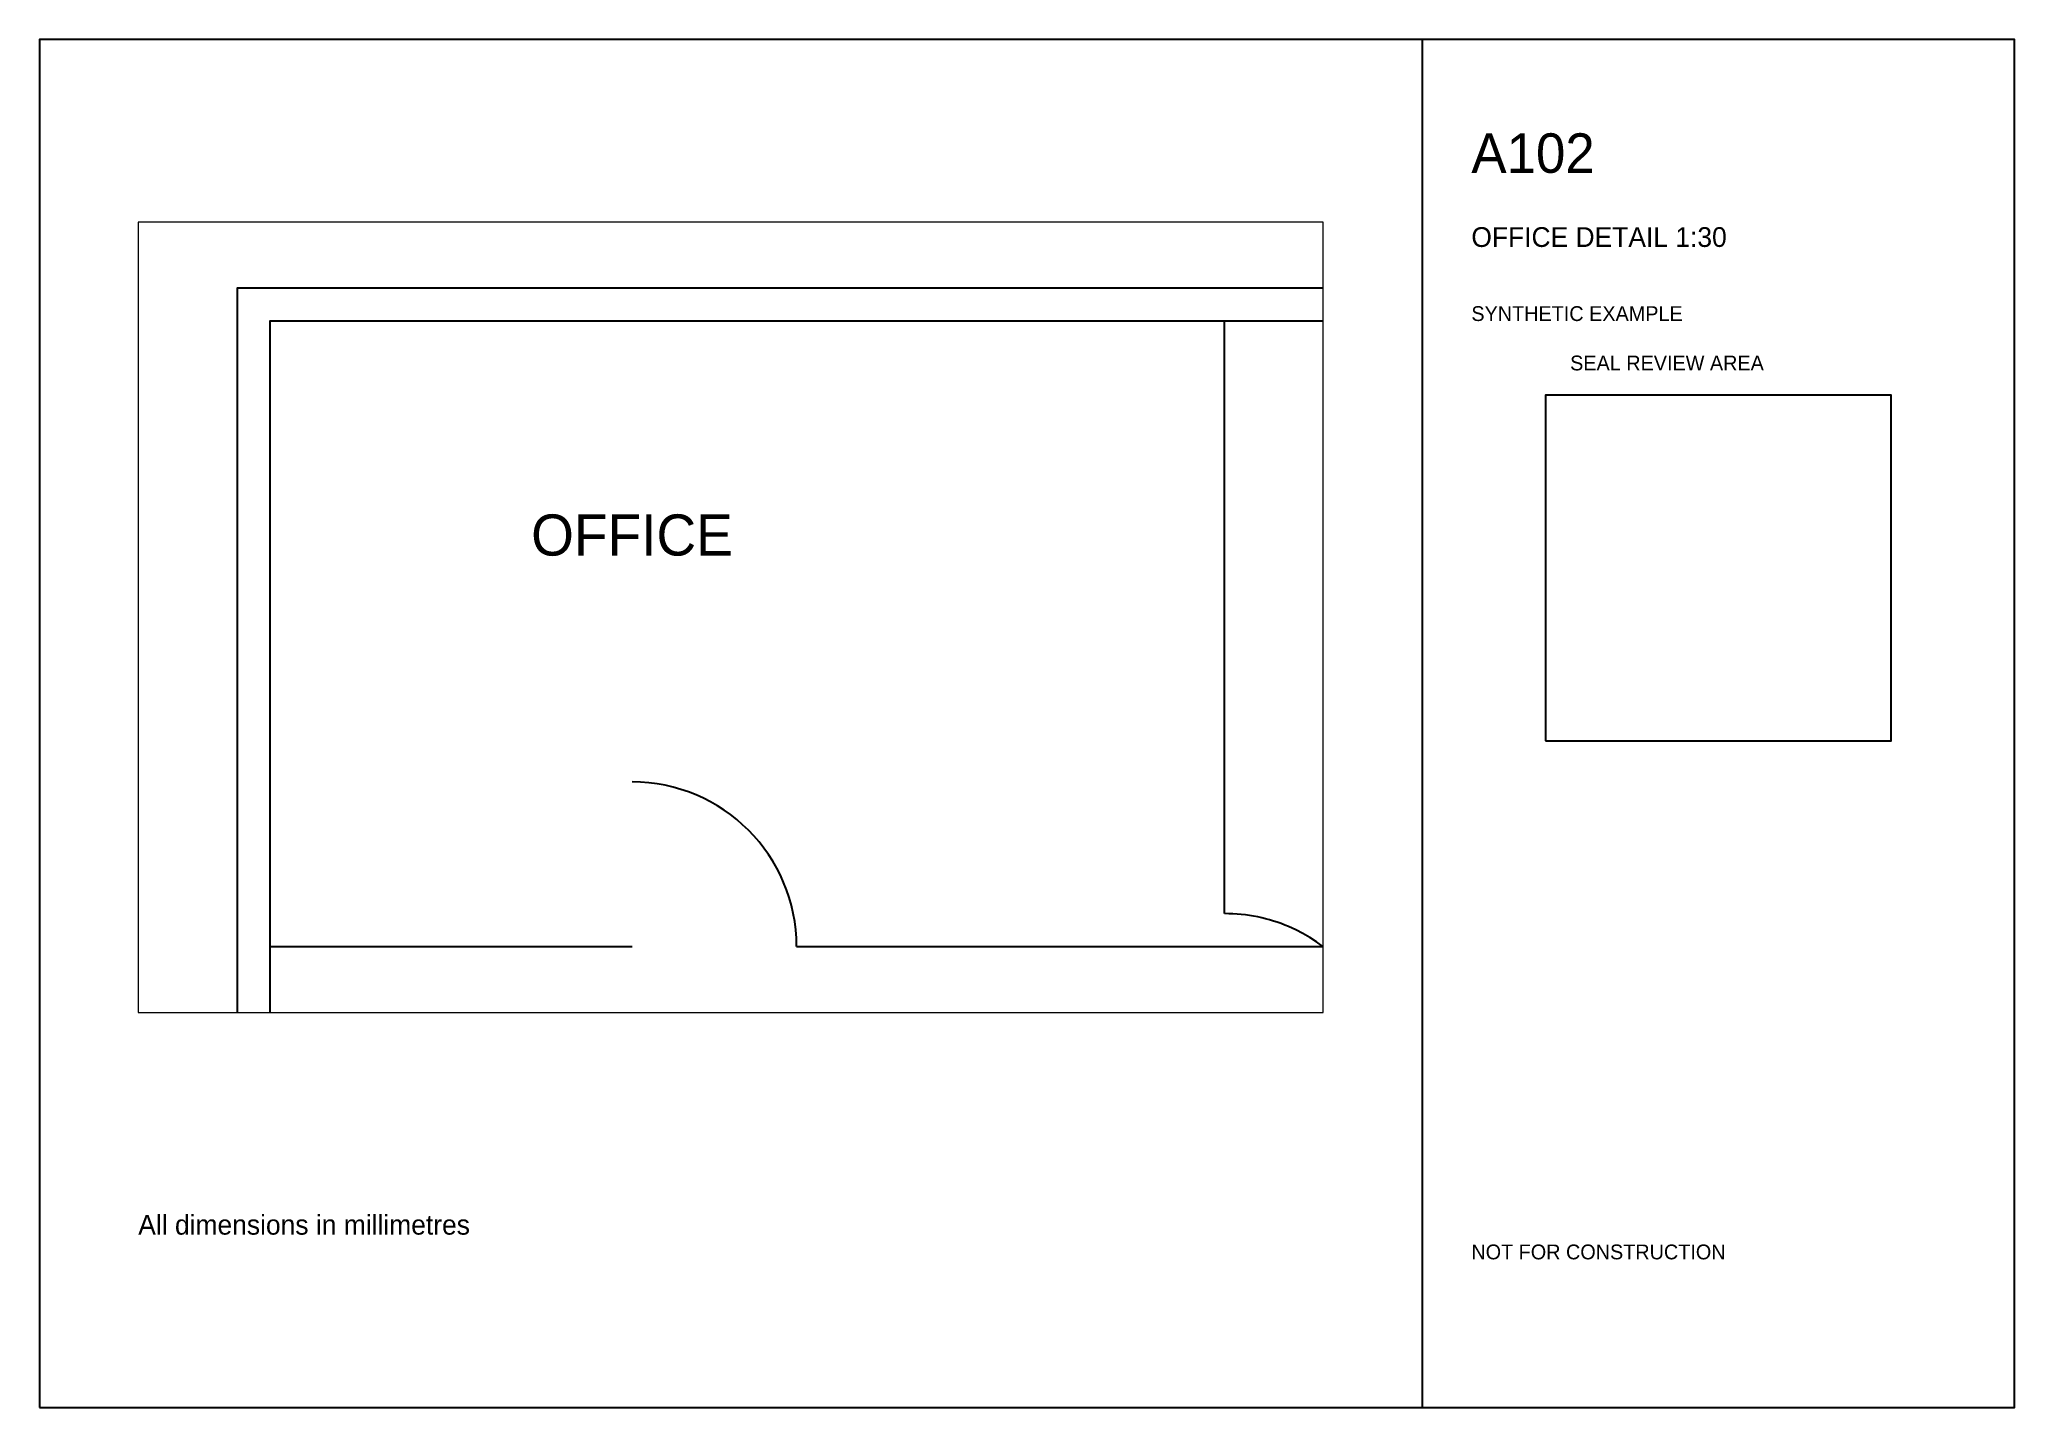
# Paper-space layout 'A102' of a CAD drawing. Header units: millimetres. Extents: x 10 to 410, y 10 to 287.
# The model-space entities are those that its viewports show. They can reach past a viewport. Long polylines and large blocks are cut down to what shows.
import ezdxf
from ezdxf.enums import TextEntityAlignment as Align

# ---------------------------------------------------------------- set-up
doc = ezdxf.new("R2010")
doc.units = ezdxf.units.MM
for name, color, linetype in [('DOORS', 2, 'Continuous'), ('NOTES', 3, 'Continuous'), ('SHEET', 7, 'Continuous'), ('WALLS', 7, 'Continuous')]:
    doc.layers.add(name, color=color, linetype=linetype)
doc.layers.add('VIEWPORTS', color=7, linetype='Continuous', plot=False)

msp = doc.modelspace()

# ---------------------------------------------------------------- linework, layer by layer
at = {"layer": 'DOORS'}
for centre in [(2400, 4000), (6000, 3200)]:
    msp.add_arc(centre, 1000, 0, 90, dxfattribs=at)
at = {"layer": 'WALLS'}
for p, q in [((6000, 4200), (6000, 7800)), ((200, 4000), (2400, 4000)), ((3400, 4000), (11800, 4000))]:
    msp.add_line(p, q, dxfattribs=at)
for points in [[(0, 0), (12000, 0), (12000, 8000), (0, 8000)], [(200, 200), (11800, 200), (11800, 7800), (200, 7800)]]:
    msp.add_lwpolyline(points, close=True, dxfattribs=at)

# ---------------------------------------------------------------- texts
at = {"layer": 'NOTES'}
msp.add_text('OFFICE', height=250, dxfattribs=at).set_placement((2400, 6500), align=Align.MIDDLE_CENTER)

psp = doc.layouts.new('A102')

# ---------------------------------------------------------------- linework, layer by layer
at = {"layer": 'SHEET'}
for points in [[(10, 10), (410, 10), (410, 287), (10, 287)], [(290, 10), (410, 10), (410, 287), (290, 287)], [(315, 145), (385, 145), (385, 215), (315, 215)]]:
    psp.add_lwpolyline(points, close=True, dxfattribs=at)

# ---------------------------------------------------------------- texts
for s, height, p in [('A102', 8, (300, 260)), ('OFFICE DETAIL 1:30', 4, (300, 245)), ('SYNTHETIC EXAMPLE', 3, (300, 230)), ('SEAL REVIEW AREA', 3, (320, 220)), ('All dimensions in millimetres', 4, (30, 45)), ('NOT FOR CONSTRUCTION', 3, (300, 40))]:
    psp.add_text(s, height=height, dxfattribs=at).set_placement(p)

# ---------------------------------------------------------------- viewports
at = {"layer": 'VIEWPORTS'}
psp.add_viewport(center=(150, 170), size=(240, 160), view_center_point=(3000, 6000), view_height=4800, dxfattribs=at)

doc.saveas('drawing.dxf')
